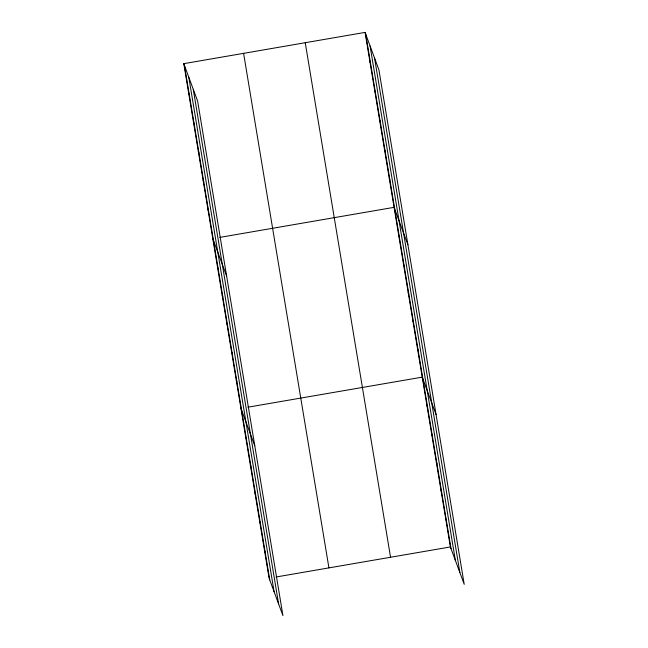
<?xml version="1.0" encoding="UTF-8"?>
<svg xmlns="http://www.w3.org/2000/svg" width="648" height="648" viewBox="0 0 648 648"><rect width="100%" height="100%" fill="white"/><g stroke="black" fill="none" stroke-linecap="round" stroke-linejoin="round"><path stroke-width="0.97" d="M183.781 63.658L197.616 101.056L282.933 615.6L269.098 578.194L183.781 63.658L365.067 32.4L378.902 69.806L464.219 584.342L450.384 546.944L365.067 32.4M219.769 237.395L394.073 207.344L407.908 244.75M247.925 407.195L422.229 377.144L436.064 414.55M276.08 576.995L450.384 546.944M369.895 61.56L370.559 63.334M374.73 90.712L375.394 92.494M379.566 119.872L380.23 121.654M384.402 149.032L385.058 150.814M389.237 178.184L389.894 179.966M398.763 235.645L399.427 237.427M403.461 263.947L404.117 265.729M408.151 292.248L408.807 294.022M412.841 320.541L413.505 322.323M417.539 348.843L418.195 350.625M426.919 405.446L427.583 407.228M431.617 433.747L432.273 435.521M436.307 462.04L436.963 463.822M440.996 490.342L441.661 492.124M445.694 518.643L446.351 520.425M188.617 92.81L189.273 94.592M193.452 121.97L194.108 123.752M198.288 151.13L198.944 152.904M203.116 180.282L203.78 182.064M207.951 209.442L208.616 211.224M212.787 238.602L226.622 275.999M217.485 266.895L218.141 268.677M222.175 295.196L222.831 296.978M226.865 323.498L227.529 325.28M231.563 351.799L232.219 353.581M236.253 380.101L236.909 381.875M240.943 408.402L254.777 445.8M245.641 436.695L246.297 438.477M250.331 464.997L250.987 466.779M255.02 493.298L255.685 495.08M259.718 521.6L260.375 523.381M264.408 549.901L265.064 551.675M374.552 58.045L459.869 572.589M370.073 45.935L455.39 560.48M365.723 34.182L451.04 548.726M305.24 42.711L390.558 557.256M243.599 53.338L328.925 567.883M193.266 89.303L278.591 603.847M188.787 77.193L274.112 591.729M184.437 65.432L269.762 579.976"/></g></svg>
